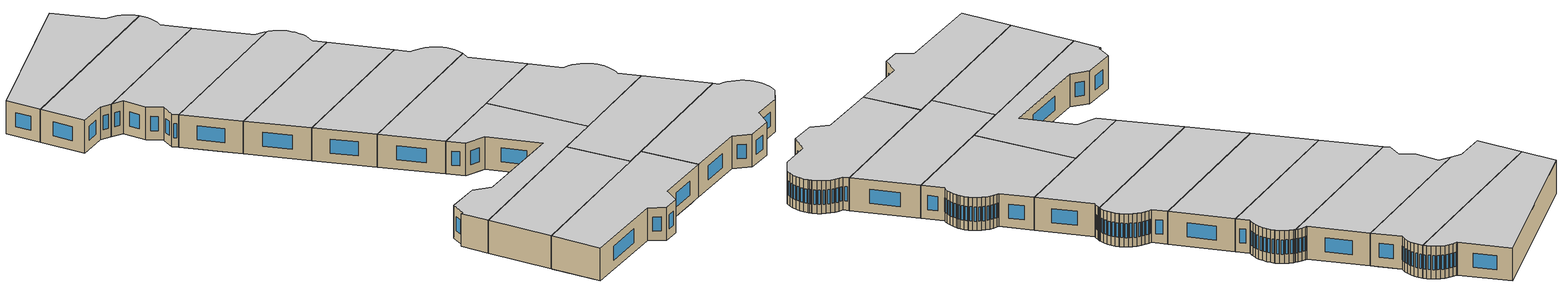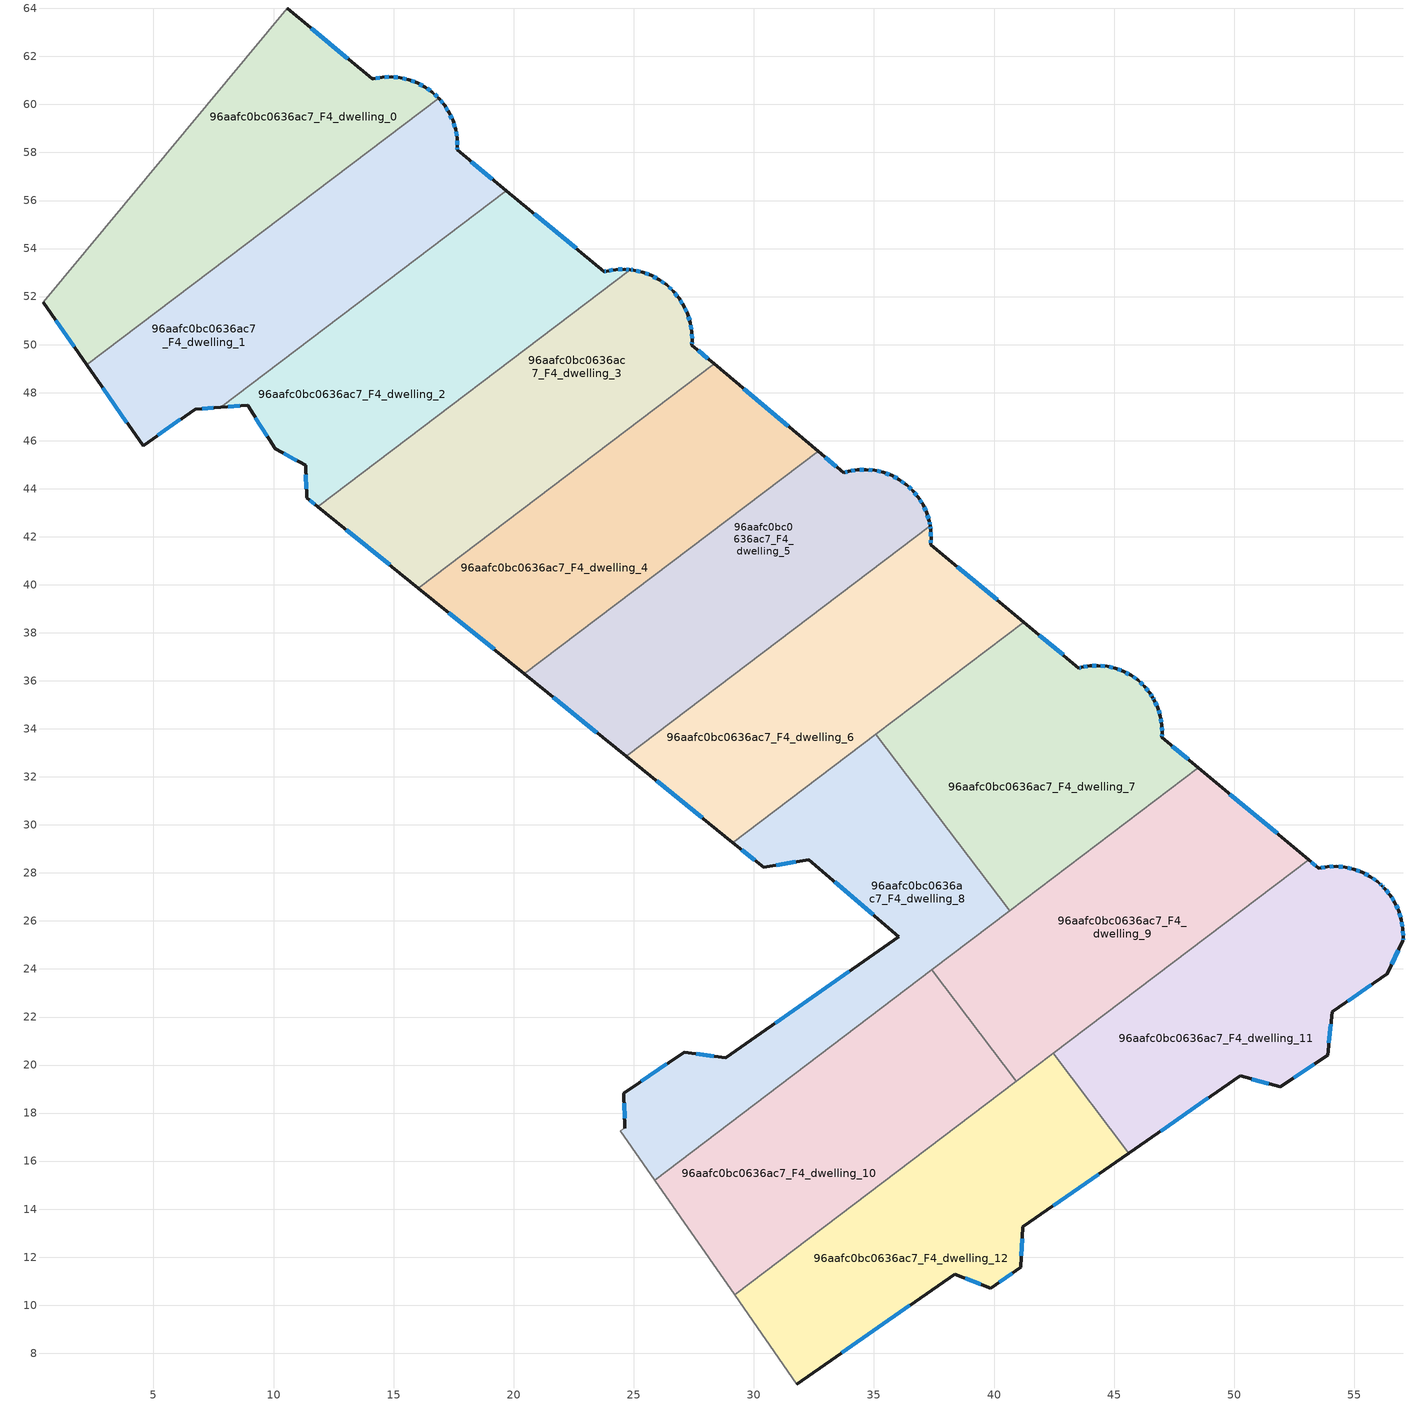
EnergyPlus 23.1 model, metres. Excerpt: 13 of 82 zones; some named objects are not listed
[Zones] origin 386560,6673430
96aafc0bc0636ac7_F4_dwelling_0
 floor to 96aafc0bc0636ac7_F3_dwelling_0 (EU_floor_Construction): 15.63,61.03 15.98,60.9 16.31,60.73 16.61,60.51 16.63,60.49 16.76,60.37 16.88,60.26 9.87,54.96 6.69,59.33 10.57,64.02 14.11,61.07 14.16,61.08 14.52,61.14 14.9,61.15 15.27,61.12 z12
 floor to 96aafc0bc0636ac7_F3_dwelling_1 (EU_floor_Construction): 6.69,59.33 9.87,54.96 2.22,49.16 0.41,51.76 z12
 wall outside (EU_wall_Construction): 16.88,60.26 16.63,60.49 16.61,60.51 16.31,60.73 15.98,60.9 15.63,61.03 15.27,61.12 14.9,61.15 14.52,61.14 14.16,61.08 14.11,61.07 10.57,64.02 / 0.41,51.76 2.22,49.16 z12:15
 wall to 96aafc0bc0636ac7_F4_dwelling_1 (EU_wall_Construction): 2.22,49.16 16.88,60.26 z12:15
 wall adiabatic (EU_wall_Construction): 10.57,64.02 0.41,51.76 z12:15
 window (EU_Window_Construction): 14.42,61.12 14.26,61.09 / 14.79,61.15 14.63,61.14 / 15.16,61.13 15,61.14 / 15.53,61.06 15.37,61.09 / 15.88,60.94 15.73,60.99 / 16.21,60.78 16.07,60.85 / 16.52,60.57 16.39,60.67 / 16.81,60.33 16.7,60.43 / 0.93,51.02 1.71,49.9 / 13.09,61.91 11.58,63.17 z12.86:14.14
 ceiling to 96aafc0bc0636ac7_F5_dwelling_0 (EU_floor_Construction): 16.88,60.26 16.63,60.49 16.61,60.51 16.31,60.73 15.98,60.9 15.63,61.03 15.27,61.12 14.9,61.15 14.52,61.14 14.16,61.08 14.11,61.07 10.57,64.02 0.41,51.76 2.22,49.16 z15
96aafc0bc0636ac7_F4_dwelling_1
 floor to 96aafc0bc0636ac7_F3_dwelling_0 (EU_floor_Construction): 17.47,59.32 17.58,58.96 17.64,58.59 17.66,58.22 17.65,58.11 19.23,56.8 12.24,51.71 9.87,54.96 16.88,60.26 17.12,59.97 17.32,59.65 z12
 floor to 96aafc0bc0636ac7_F3_dwelling_2 (EU_floor_Construction): 19.7,56.41 14.7,52.62 14.28,53.19 19.23,56.8 z12
 floor to 96aafc0bc0636ac7_F3_dwelling_3 (EU_floor_Construction): 14.28,53.19 14.7,52.62 7.8,47.39 6.73,47.32 4.57,45.79 4.42,46.01 z12
 floor adiabatic (EU_floor_Construction): 9.87,54.96 12.24,51.71 4.42,46.01 4.57,45.79 2.22,49.16 z12
 wall outside (EU_wall_Construction): 19.7,56.41 17.65,58.11 17.66,58.22 17.64,58.59 17.58,58.96 17.47,59.32 17.32,59.65 17.12,59.97 16.88,60.26 / 2.22,49.16 4.57,45.79 6.73,47.32 7.8,47.39 z12:15
 wall to 96aafc0bc0636ac7_F4_dwelling_2 (EU_wall_Construction): 7.8,47.39 19.7,56.41 z12:15
 window (EU_Window_Construction): 17.05,60.05 16.95,60.17 / 17.26,59.74 17.18,59.88 / 17.43,59.41 17.36,59.56 / 17.55,59.06 17.5,59.21 / 17.63,58.7 17.6,58.85 / 17.65,58.33 17.65,58.48 / 17.65,58.14 17.65,58.19 / 19.11,56.9 18.24,57.62 / 7.04,47.34 7.49,47.37 / 5.19,46.23 6.11,46.88 / 2.89,48.2 3.9,46.76 z12.86:14.14
 ceiling to 96aafc0bc0636ac7_F5_dwelling_1 (EU_floor_Construction): 19.7,56.41 17.65,58.11 17.66,58.22 17.64,58.59 17.58,58.96 17.47,59.32 17.32,59.65 17.12,59.97 16.88,60.26 2.22,49.16 4.57,45.79 6.73,47.32 7.8,47.39 z15
96aafc0bc0636ac7_F4_dwelling_10
 floor to 96aafc0bc0636ac7_F3_dwelling_11 (EU_floor_Construction): 32.92,20.56 36.34,15.85 29.2,10.44 25.87,15.21 z12
 floor to 96aafc0bc0636ac7_F3_dwelling_9 (EU_floor_Construction): 37.41,23.96 40.93,19.33 36.34,15.85 32.92,20.56 z12
 wall to 96aafc0bc0636ac7_F4_dwelling_9 (EU_wall_Construction): 40.93,19.33 37.41,23.96 z12:15
 wall adiabatic (EU_wall_Construction): 25.87,15.21 29.2,10.43 z12:15
 wall to 96aafc0bc0636ac7_F4_dwelling_8 (EU_wall_Construction): 37.41,23.96 25.87,15.21 z12:15
 wall to 96aafc0bc0636ac7_F4_dwelling_12 (EU_wall_Construction): 29.2,10.43 40.93,19.33 z12:15
 ceiling to 96aafc0bc0636ac7_F5_dwelling_10 (EU_floor_Construction): 40.93,19.33 37.41,23.96 25.87,15.21 29.2,10.43 z15
96aafc0bc0636ac7_F4_dwelling_11
 floor to 96aafc0bc0636ac7_F3_dwelling_12 (EU_floor_Construction): 56.26,27.37 56.5,27.08 56.7,26.76 56.85,26.42 56.96,26.05 57.03,25.68 57.04,25.31 57.03,25.17 56.37,23.8 54.08,22.21 53.89,20.41 51.92,19.09 50.25,19.55 45.62,16.33 42.73,20.15 53.87,28.26 54.24,28.28 54.62,28.24 54.99,28.16 55.34,28.02 55.67,27.85 55.98,27.63 56.04,27.58 56.17,27.45 z12
 floor to 96aafc0bc0636ac7_F3_dwelling_10 (EU_floor_Construction): 53.87,28.26 42.73,20.15 42.47,20.49 53.1,28.55 53.52,28.21 z12
 wall outside (EU_wall_Construction): 45.62,16.33 50.25,19.55 51.92,19.09 53.89,20.41 54.08,22.21 56.37,23.8 57.03,25.17 57.04,25.31 57.03,25.68 56.96,26.05 56.85,26.42 56.7,26.76 56.5,27.08 56.26,27.37 56.17,27.45 56.04,27.58 55.98,27.63 55.67,27.85 55.34,28.02 54.99,28.16 54.62,28.24 54.24,28.28 53.87,28.26 53.52,28.21 53.1,28.55 z12:15
 wall to 96aafc0bc0636ac7_F4_dwelling_12 (EU_wall_Construction): 42.47,20.49 45.62,16.33 z12:15
 wall to 96aafc0bc0636ac7_F4_dwelling_9 (EU_wall_Construction): 53.1,28.55 42.47,20.49 z12:15
 window (EU_Window_Construction): 56.93,26.16 56.89,26.31 / 57.01,25.79 56.98,25.95 / 57.04,25.41 57.03,25.58 / 57.03,25.21 57.04,25.27 / 56.56,24.19 56.84,24.78 / 54.73,22.66 55.71,23.35 / 53.95,20.93 54.02,21.7 / 52.48,19.47 53.33,20.03 / 50.73,19.42 51.44,19.22 / 46.94,17.25 48.93,18.63 / 53.4,28.3 53.22,28.45 / 53.77,28.25 53.62,28.22 / 54.14,28.27 53.98,28.27 / 54.51,28.25 54.35,28.26 / 54.88,28.18 54.73,28.22 / 55.24,28.06 55.09,28.12 / 55.58,27.9 55.44,27.97 / 55.89,27.69 55.76,27.78 / 56.13,27.49 56.08,27.54 / 56.23,27.39 56.2,27.43 / 56.43,27.16 56.33,27.29 / 56.64,26.85 56.55,26.99 / 56.81,26.51 56.74,26.66 z12.86:14.14
 ceiling to 96aafc0bc0636ac7_F5_dwelling_11 (EU_floor_Construction): 53.89,20.41 54.08,22.21 56.37,23.8 57.03,25.17 57.04,25.31 57.03,25.68 56.96,26.05 56.85,26.42 56.7,26.76 56.5,27.08 56.26,27.37 56.17,27.45 56.04,27.58 55.98,27.63 55.67,27.85 55.34,28.02 54.99,28.16 54.62,28.24 54.24,28.28 53.87,28.26 53.52,28.21 53.1,28.55 42.47,20.49 45.62,16.33 50.25,19.55 51.92,19.09 z15
96aafc0bc0636ac7_F4_dwelling_12
 floor to 96aafc0bc0636ac7_F3_dwelling_13 (EU_floor_Construction): 41.58,19.82 44.62,15.64 41.19,13.26 41.12,11.57 39.86,10.71 38.37,11.29 31.78,6.72 29.26,10.34 41.21,19.04 40.97,19.36 z12
 floor to 96aafc0bc0636ac7_F3_dwelling_11 (EU_floor_Construction): 36.34,15.85 36.51,15.62 29.26,10.34 29.2,10.44 z12
 floor to 96aafc0bc0636ac7_F3_dwelling_12 (EU_floor_Construction): 42.73,20.15 45.62,16.33 45.32,16.13 42.51,19.99 z12
 floor to 96aafc0bc0636ac7_F3_dwelling_10 (EU_floor_Construction): 42.73,20.15 42.51,19.99 45.32,16.13 44.62,15.64 41.58,19.82 42.47,20.49 z12
 floor to 96aafc0bc0636ac7_F3_dwelling_9 (EU_floor_Construction): 40.97,19.36 41.21,19.04 36.51,15.62 36.34,15.85 z12
 wall outside (EU_wall_Construction): 31.78,6.72 38.37,11.29 39.86,10.71 41.12,11.57 41.19,13.26 45.62,16.33 z12:15
 wall adiabatic (EU_wall_Construction): 29.2,10.43 31.78,6.72 z12:15
 wall to 96aafc0bc0636ac7_F4_dwelling_9 (EU_wall_Construction): 42.47,20.49 40.93,19.33 z12:15
 window (EU_Window_Construction): 40.22,10.96 40.76,11.32 / 38.8,11.13 39.44,10.88 / 33.67,8.03 36.49,9.99 / 42.46,14.14 44.36,15.45 / 41.14,12.05 41.17,12.78 z12.86:14.14
 ceiling to 96aafc0bc0636ac7_F5_dwelling_12 (EU_floor_Construction): 41.12,11.57 41.19,13.26 45.62,16.33 42.47,20.49 29.2,10.43 31.78,6.72 38.37,11.29 39.86,10.71 z15
96aafc0bc0636ac7_F4_dwelling_2
 floor to 96aafc0bc0636ac7_F3_dwelling_2 (EU_floor_Construction): 24.62,53.14 24.86,53.12 18.08,47.98 14.7,52.62 19.7,56.41 23.77,53.04 23.87,53.06 24.24,53.13 z12
 floor to 96aafc0bc0636ac7_F3_dwelling_3 (EU_floor_Construction): 14.7,52.62 18.08,47.98 11.84,43.25 11.39,43.62 11.33,44.97 10.07,45.67 8.92,47.47 7.8,47.39 z12
 wall outside (EU_wall_Construction): 7.8,47.39 8.92,47.47 10.07,45.67 11.33,44.97 11.39,43.62 11.84,43.25 / 24.86,53.12 24.62,53.14 24.24,53.13 23.87,53.06 23.77,53.04 19.7,56.41 z12:15
 wall to 96aafc0bc0636ac7_F4_dwelling_3 (EU_wall_Construction): 11.84,43.25 24.86,53.12 z12:15
 window (EU_Window_Construction): 9.25,46.96 9.74,46.18 / 8.12,47.41 8.6,47.45 / 22.61,54 20.86,55.45 / 23.84,53.06 23.8,53.05 / 24.13,53.11 23.97,53.08 / 24.51,53.14 24.35,53.13 / 24.79,53.12 24.69,53.13 / 11.51,43.51 11.71,43.35 / 11.35,44.58 11.37,44 / 10.43,45.47 10.97,45.17 z12.86:14.14
 ceiling to 96aafc0bc0636ac7_F5_dwelling_2 (EU_floor_Construction): 23.77,53.04 19.7,56.41 7.8,47.39 8.92,47.47 10.07,45.67 11.33,44.97 11.39,43.62 11.84,43.25 24.86,53.12 24.62,53.14 24.24,53.13 23.87,53.06 z15
96aafc0bc0636ac7_F4_dwelling_3
 floor to 96aafc0bc0636ac7_F3_dwelling_3 (EU_floor_Construction): 18.08,47.98 20.22,45.03 14.65,40.97 11.84,43.25 z12
 floor to 96aafc0bc0636ac7_F3_dwelling_2 (EU_floor_Construction): 26.64,52.23 26.88,51.94 27.08,51.62 27.24,51.27 27.35,50.91 27.41,50.53 27.42,50.27 20.22,45.03 18.08,47.98 24.86,53.12 25,53.1 25.37,53.02 25.72,52.89 26.06,52.71 26.36,52.49 26.4,52.46 z12
 floor to 96aafc0bc0636ac7_F3_dwelling_4 (EU_floor_Construction): 27.42,50.27 27.43,50.15 27.42,49.98 28.34,49.2 22.97,45.13 22.06,46.37 z12
 floor to 96aafc0bc0636ac7_F3_dwelling_5 (EU_floor_Construction): 22.06,46.37 22.97,45.13 16.03,39.86 14.65,40.97 z12
 wall outside (EU_wall_Construction): 28.34,49.2 27.42,49.98 27.43,50.15 27.41,50.53 27.35,50.91 27.24,51.27 27.08,51.62 26.88,51.94 26.64,52.23 26.4,52.46 26.36,52.49 26.06,52.71 25.72,52.89 25.37,53.02 25,53.1 24.86,53.12 / 11.84,43.25 16.03,39.86 z12:15
 wall to 96aafc0bc0636ac7_F4_dwelling_4 (EU_wall_Construction): 16.03,39.86 28.34,49.2 z12:15
 window (EU_Window_Construction): 25.26,53.04 25.1,53.08 / 25.62,52.92 25.47,52.98 / 25.96,52.76 25.82,52.84 / 26.28,52.55 26.14,52.65 / 26.57,52.3 26.47,52.4 / 26.81,52.02 26.71,52.15 / 27.03,51.71 26.94,51.85 / 27.2,51.37 27.13,51.52 / 27.32,51.01 27.27,51.17 / 27.4,50.64 27.37,50.8 / 27.42,50.26 27.42,50.42 / 27.42,50.03 27.43,50.1 / 28.08,49.42 27.68,49.75 / 13.03,42.28 14.83,40.83 / 24.96,53.11 24.9,53.11 z12.86:14.14
 ceiling to 96aafc0bc0636ac7_F5_dwelling_3 (EU_floor_Construction): 28.34,49.2 27.42,49.98 27.43,50.15 27.41,50.53 27.35,50.91 27.24,51.27 27.08,51.62 26.88,51.94 26.64,52.23 26.4,52.46 26.36,52.49 26.06,52.71 25.72,52.89 25.37,53.02 25,53.1 24.86,53.12 11.84,43.25 16.03,39.86 z15
96aafc0bc0636ac7_F4_dwelling_4
 floor to 96aafc0bc0636ac7_F3_dwelling_4 (EU_floor_Construction): 32.67,45.56 26.22,40.67 22.97,45.13 28.34,49.2 z12
 floor to 96aafc0bc0636ac7_F3_dwelling_5 (EU_floor_Construction): 22.97,45.13 26.22,40.67 20.44,36.29 16.03,39.86 z12
 wall outside (EU_wall_Construction): 16.03,39.86 20.44,36.29 / 32.67,45.56 28.34,49.2 z12:15
 wall to 96aafc0bc0636ac7_F4_dwelling_5 (EU_wall_Construction): 20.44,36.29 32.67,45.56 z12:15
 window (EU_Window_Construction): 17.29,38.84 19.18,37.31 / 31.44,46.6 29.58,48.16 z12.86:14.14
 ceiling to 96aafc0bc0636ac7_F5_dwelling_4 (EU_floor_Construction): 32.67,45.56 28.34,49.2 16.03,39.86 20.44,36.29 z15
96aafc0bc0636ac7_F4_dwelling_5
 floor to 96aafc0bc0636ac7_F3_dwelling_5 (EU_floor_Construction): 26.22,40.67 28,38.22 22.77,34.41 20.44,36.29 z12
 floor to 96aafc0bc0636ac7_F3_dwelling_4 (EU_floor_Construction): 35.74,44.55 36.06,44.38 36.26,44.23 28,38.22 26.22,40.67 32.67,45.56 33.74,44.67 33.95,44.72 34.31,44.78 34.68,44.8 35.04,44.76 35.39,44.68 z12
 floor to 96aafc0bc0636ac7_F3_dwelling_6 (EU_floor_Construction): 36.85,43.64 37.05,43.33 37.2,43 37.31,42.65 37.34,42.46 31.47,38.02 30.17,39.8 36.26,44.23 36.36,44.17 36.37,44.16 36.62,43.92 z12
 floor to 96aafc0bc0636ac7_F3_dwelling_7 (EU_floor_Construction): 30.17,39.8 31.47,38.02 24.68,32.87 22.77,34.41 z12
 wall outside (EU_wall_Construction): 37.34,42.46 37.31,42.65 37.2,43 37.05,43.33 36.85,43.64 36.62,43.92 36.37,44.16 36.36,44.17 36.06,44.38 35.74,44.55 35.39,44.68 35.04,44.76 34.68,44.8 34.31,44.78 33.95,44.72 33.74,44.67 32.67,45.56 / 20.44,36.29 24.68,32.87 z12:15
 wall to 96aafc0bc0636ac7_F4_dwelling_6 (EU_wall_Construction): 24.68,32.87 37.34,42.46 z12:15
 window (EU_Window_Construction): 33.89,44.71 33.8,44.68 / 34.21,44.77 34.05,44.74 / 34.57,44.79 34.42,44.79 / 34.94,44.77 34.78,44.79 / 35.29,44.7 35.14,44.74 / 35.64,44.59 35.49,44.64 / 35.97,44.43 35.83,44.5 / 36.27,44.23 36.14,44.32 / 36.55,43.99 36.44,44.09 / 36.79,43.72 36.69,43.84 / 36.99,43.42 36.91,43.55 / 37.16,43.09 37.09,43.23 / 37.28,42.75 37.23,42.9 / 37.33,42.52 37.31,42.59 / 21.65,35.31 23.47,33.85 / 33.44,44.92 32.98,45.31 z12.86:14.14
 ceiling to 96aafc0bc0636ac7_F5_dwelling_5 (EU_floor_Construction): 37.34,42.46 37.31,42.65 37.2,43 37.05,43.33 36.85,43.64 36.62,43.92 36.37,44.16 36.36,44.17 36.06,44.38 35.74,44.55 35.39,44.68 35.04,44.76 34.68,44.8 34.31,44.78 33.95,44.72 33.74,44.67 32.67,45.56 20.44,36.29 24.68,32.87 z15
96aafc0bc0636ac7_F4_dwelling_6
 floor to 96aafc0bc0636ac7_F3_dwelling_6 (EU_floor_Construction): 37.37,42.29 37.38,41.92 37.36,41.68 41.24,38.44 34.74,33.52 31.47,38.02 37.34,42.46 z12
 floor to 96aafc0bc0636ac7_F3_dwelling_7 (EU_floor_Construction): 31.47,38.02 34.74,33.52 29.13,29.27 24.68,32.87 z12
 wall outside (EU_wall_Construction): 41.24,38.44 37.36,41.68 37.38,41.92 37.37,42.29 37.34,42.46 / 24.68,32.87 29.13,29.26 z12:15
 wall to 96aafc0bc0636ac7_F4_dwelling_7 (EU_wall_Construction): 35.08,33.77 41.24,38.44 z12:15
 wall to 96aafc0bc0636ac7_F4_dwelling_8 (EU_wall_Construction): 29.13,29.26 35.08,33.77 z12:15
 window (EU_Window_Construction): 37.38,42.03 37.37,42.18 / 37.37,41.75 37.37,41.85 / 40.13,39.37 38.47,40.75 / 25.95,31.84 27.86,30.29 / 37.36,42.34 37.35,42.41 z12.86:14.14
 ceiling to 96aafc0bc0636ac7_F5_dwelling_6 (EU_floor_Construction): 41.24,38.44 37.36,41.68 37.38,41.92 37.37,42.29 37.34,42.46 24.68,32.87 29.13,29.26 z15
96aafc0bc0636ac7_F4_dwelling_7
 floor to 96aafc0bc0636ac7_F3_dwelling_8 (EU_floor_Construction): 46.49,35.5 46.61,35.29 46.68,35.2 46.82,34.87 46.93,34.53 46.99,34.17 47,33.82 46.99,33.65 48.52,32.38 40.65,26.42 36.53,31.85 43.27,36.75 43.53,36.53 43.64,36.56 43.99,36.62 44.35,36.63 44.71,36.6 45.05,36.52 45.39,36.39 45.71,36.23 46,36.02 46.02,36 46.26,35.78 z12
 floor adiabatic (EU_floor_Construction): 43.27,36.75 36.53,31.85 35.08,33.77 41.24,38.44 z12
 wall outside (EU_wall_Construction): 48.52,32.38 46.99,33.65 47,33.82 46.99,34.17 46.93,34.53 46.82,34.87 46.68,35.2 46.61,35.29 46.49,35.5 46.26,35.78 46.02,36 46,36.02 45.71,36.23 45.39,36.39 45.05,36.52 44.71,36.6 44.35,36.63 43.99,36.62 43.64,36.56 43.53,36.53 41.24,38.44 z12:15
 wall to 96aafc0bc0636ac7_F4_dwelling_8 (EU_wall_Construction): 35.08,33.77 40.65,26.42 z12:15
 wall to 96aafc0bc0636ac7_F4_dwelling_9 (EU_wall_Construction): 40.65,26.42 48.52,32.38 z12:15
 window (EU_Window_Construction): 43.61,36.55 43.56,36.54 / 43.89,36.6 43.74,36.58 / 44.25,36.63 44.09,36.62 / 44.6,36.61 44.45,36.62 / 44.96,36.54 44.81,36.58 / 45.29,36.43 45.15,36.48 / 45.62,36.27 45.48,36.35 / 45.91,36.08 45.79,36.17 / 46.19,35.84 46.09,35.94 / 46.42,35.58 46.32,35.7 / 46.58,35.35 46.52,35.44 / 46.66,35.22 46.63,35.27 / 46.78,34.96 46.72,35.1 / 46.9,34.63 46.85,34.77 / 46.97,34.28 46.95,34.43 / 47,33.92 46.99,34.07 / 46.99,33.7 47,33.77 / 48.08,32.74 47.43,33.28 / 42.87,37.08 41.89,37.9 z12.86:14.14
 ceiling to 96aafc0bc0636ac7_F5_dwelling_7 (EU_floor_Construction): 48.52,32.38 46.99,33.65 47,33.82 46.99,34.17 46.93,34.53 46.82,34.87 46.68,35.2 46.61,35.29 46.49,35.5 46.26,35.78 46.02,36 46,36.02 45.71,36.23 45.39,36.39 45.05,36.52 44.71,36.6 44.35,36.63 43.99,36.62 43.64,36.56 43.53,36.53 41.24,38.44 35.08,33.77 40.65,26.42 z15
96aafc0bc0636ac7_F4_dwelling_8
 floor to 96aafc0bc0636ac7_F3_dwelling_7 (EU_floor_Construction): 34.74,33.52 36.16,31.58 31.93,28.5 30.4,28.24 29.13,29.27 z12
 floor to 96aafc0bc0636ac7_F3_dwelling_9 (EU_floor_Construction): 36.21,31.62 40.23,26.1 32.92,20.56 31.66,22.28 36.04,25.34 32.29,28.56 31.93,28.5 z12
 floor to 96aafc0bc0636ac7_F3_dwelling_11 (EU_floor_Construction): 31.66,22.28 32.92,20.56 25.87,15.21 24.44,17.26 24.63,17.37 24.58,18.83 27.09,20.54 28.84,20.3 z12
 floor to 96aafc0bc0636ac7_F3_dwelling_8 (EU_floor_Construction): 36.53,31.85 40.65,26.42 40.23,26.1 36.21,31.62 z12
 floor adiabatic (EU_floor_Construction): 35.08,33.77 36.53,31.85 36.16,31.58 34.74,33.52 z12
 wall outside (EU_wall_Construction): 29.13,29.26 30.4,28.24 32.29,28.56 36.04,25.34 28.84,20.3 27.09,20.54 24.58,18.83 24.63,17.37 z12:15
 wall adiabatic (EU_wall_Construction): 24.63,17.37 24.44,17.26 25.87,15.21 z12:15
 wall to 96aafc0bc0636ac7_F4_dwelling_9 (EU_wall_Construction): 37.41,23.96 40.65,26.42 z12:15
 window (EU_Window_Construction): 30.94,28.33 31.75,28.47 / 29.49,28.97 30.04,28.53 / 24.6,18.42 24.61,17.79 / 26.38,20.05 25.3,19.32 / 28.34,20.37 27.59,20.47 / 33.98,23.9 30.9,21.74 / 33.36,27.64 34.97,26.26 z12.86:14.14
 ceiling to 96aafc0bc0636ac7_F5_dwelling_8 (EU_floor_Construction): 36.04,25.34 28.84,20.3 27.09,20.54 24.58,18.83 24.63,17.37 24.44,17.26 25.87,15.21 40.65,26.42 35.08,33.77 29.13,29.26 30.4,28.24 32.29,28.56 z15
96aafc0bc0636ac7_F4_dwelling_9
 floor to 96aafc0bc0636ac7_F3_dwelling_10 (EU_floor_Construction): 53.1,28.55 41.58,19.82 38.67,23.82 49.4,31.64 z12
 floor to 96aafc0bc0636ac7_F3_dwelling_13 (EU_floor_Construction): 38.67,23.82 41.58,19.82 40.97,19.36 38.05,23.37 z12
 floor to 96aafc0bc0636ac7_F3_dwelling_9 (EU_floor_Construction): 40.23,26.1 40.77,25.35 38.05,23.37 40.97,19.36 40.93,19.33 37.41,23.96 z12
 floor adiabatic (EU_floor_Construction): 49.4,31.64 40.77,25.35 40.23,26.1 48.52,32.38 z12
 wall outside (EU_wall_Construction): 53.1,28.55 48.52,32.38 z12:15
 window (EU_Window_Construction): 51.79,29.65 49.83,31.28 z12.86:14.14
 ceiling to 96aafc0bc0636ac7_F5_dwelling_9 (EU_floor_Construction): 53.1,28.55 48.52,32.38 37.41,23.96 40.93,19.33 z15
[Building]
EU S2 Campaign: North Axis=0; Terrain=City; Solar Distribution=FullExterior
[Site:Location]
Helsinki-Vantaa.AP: Latitude=60.317; Longitude=24.963; Time Zone=2; Elevation=54.6
[SizingPeriod:WeatherFileDays]
AnnualSizingPeriod: Begin Month=1; Begin Day of Month=1; End Month=12; End Day of Month=31; Day of Week for Start Day=Monday; Use Weather File Daylight Saving Period=No; Use Weather File Rain and Snow Indicators=No
[MATERIAL]
EU_InternalMass_Material: Roughness=MediumRough; Thickness=0.1; Conductivity=1; Density=1800; Specific Heat=900; Thermal Absorptance=0.9; Solar Absorptance=0.7; Visible Absorptance=0.7
[MATERIAL:NOMASS] Roughness=MediumRough; Thermal Absorptance=0.9; Solar Absorptance=0.7; Visible Absorptance=0.7
Name | Thermal Resistance
EU_wall_NoMass | 1.10183
EU_floor_NoMass | 1.70606
[WINDOWMATERIAL:SIMPLEGLAZINGSYSTEM]
EU_Window_SimpleGlazing: UFactor=3.11035; Solar Heat Gain Coefficient=0.8; Visible Transmittance=0.8
[CONSTRUCTION]
EU_wall_Construction: EU_wall_NoMass
EU_floor_Construction: EU_floor_NoMass
EU_Window_Construction: EU_Window_SimpleGlazing
EU_InternalMass_Construction: EU_InternalMass_Material
[ZONE] Type=1; Multiplier=1; Ceiling Height=autocalculate; Floor Area=autocalculate; Part of Total Floor Area=Yes
Name | Volume
96aafc0bc0636ac7_F4_dwelling_0 | 254.838
96aafc0bc0636ac7_F4_dwelling_1 | 254.829
96aafc0bc0636ac7_F4_dwelling_10 | 254.809
96aafc0bc0636ac7_F4_dwelling_11 | 254.845
96aafc0bc0636ac7_F4_dwelling_12 | 254.843
96aafc0bc0636ac7_F4_dwelling_2 | 254.79
96aafc0bc0636ac7_F4_dwelling_3 | 254.832
96aafc0bc0636ac7_F4_dwelling_4 | 254.815
96aafc0bc0636ac7_F4_dwelling_5 | 254.821
96aafc0bc0636ac7_F4_dwelling_6 | 254.81
96aafc0bc0636ac7_F4_dwelling_7 | 254.831
96aafc0bc0636ac7_F4_dwelling_8 | 254.842
96aafc0bc0636ac7_F4_dwelling_9 | 254.788
[INTERNALMASS] Construction=EU_InternalMass_Construction
Name | Zone or ZoneList | Surface Area
96aafc0bc0636ac7_F4_dwelling_0_EU_InternalMass | 96aafc0bc0636ac7_F4_dwelling_0 | 84.9453
96aafc0bc0636ac7_F4_dwelling_1_EU_InternalMass | 96aafc0bc0636ac7_F4_dwelling_1 | 84.9429
96aafc0bc0636ac7_F4_dwelling_2_EU_InternalMass | 96aafc0bc0636ac7_F4_dwelling_2 | 84.9298
96aafc0bc0636ac7_F4_dwelling_3_EU_InternalMass | 96aafc0bc0636ac7_F4_dwelling_3 | 84.9436
96aafc0bc0636ac7_F4_dwelling_4_EU_InternalMass | 96aafc0bc0636ac7_F4_dwelling_4 | 84.9384
96aafc0bc0636ac7_F4_dwelling_5_EU_InternalMass | 96aafc0bc0636ac7_F4_dwelling_5 | 84.9404
96aafc0bc0636ac7_F4_dwelling_6_EU_InternalMass | 96aafc0bc0636ac7_F4_dwelling_6 | 84.9364
96aafc0bc0636ac7_F4_dwelling_7_EU_InternalMass | 96aafc0bc0636ac7_F4_dwelling_7 | 84.944
96aafc0bc0636ac7_F4_dwelling_8_EU_InternalMass | 96aafc0bc0636ac7_F4_dwelling_8 | 84.9486
96aafc0bc0636ac7_F4_dwelling_9_EU_InternalMass | 96aafc0bc0636ac7_F4_dwelling_9 | 84.931
96aafc0bc0636ac7_F4_dwelling_10_EU_InternalMass | 96aafc0bc0636ac7_F4_dwelling_10 | 84.9366
96aafc0bc0636ac7_F4_dwelling_11_EU_InternalMass | 96aafc0bc0636ac7_F4_dwelling_11 | 84.9487
96aafc0bc0636ac7_F4_dwelling_12_EU_InternalMass | 96aafc0bc0636ac7_F4_dwelling_12 | 84.9466
[OTHEREQUIPMENT] Fuel Type=Electricity; Design Level Calculation Method=Watts/Area; Power per Zone Floor Area=1; Fraction Latent=0; Fraction Radiant=0; Fraction Lost=0; Carbon Dioxide Generation Rate=0; EndUse Subcategory=EU_Step8_InternalGains
Name | Zone or ZoneList or Space or SpaceList | Schedule
EU_Step8_InternalGain_96aafc0bc0636ac7_F4_dwelling_0_f000 | 96aafc0bc0636ac7_F4_dwelling_0 | EU_Step8_GainSchedule_96aafc0bc0636ac7_F4_dwelling_0_f000
EU_Step8_InternalGain_96aafc0bc0636ac7_F4_dwelling_1_f000 | 96aafc0bc0636ac7_F4_dwelling_1 | EU_Step8_GainSchedule_96aafc0bc0636ac7_F4_dwelling_1_f000
EU_Step8_InternalGain_96aafc0bc0636ac7_F4_dwelling_2_f000 | 96aafc0bc0636ac7_F4_dwelling_2 | EU_Step8_GainSchedule_96aafc0bc0636ac7_F4_dwelling_2_f000
EU_Step8_InternalGain_96aafc0bc0636ac7_F4_dwelling_3_f000 | 96aafc0bc0636ac7_F4_dwelling_3 | EU_Step8_GainSchedule_96aafc0bc0636ac7_F4_dwelling_3_f000
EU_Step8_InternalGain_96aafc0bc0636ac7_F4_dwelling_4_f000 | 96aafc0bc0636ac7_F4_dwelling_4 | EU_Step8_GainSchedule_96aafc0bc0636ac7_F4_dwelling_4_f000
EU_Step8_InternalGain_96aafc0bc0636ac7_F4_dwelling_5_f000 | 96aafc0bc0636ac7_F4_dwelling_5 | EU_Step8_GainSchedule_96aafc0bc0636ac7_F4_dwelling_5_f000
EU_Step8_InternalGain_96aafc0bc0636ac7_F4_dwelling_6_f000 | 96aafc0bc0636ac7_F4_dwelling_6 | EU_Step8_GainSchedule_96aafc0bc0636ac7_F4_dwelling_6_f000
EU_Step8_InternalGain_96aafc0bc0636ac7_F4_dwelling_7_f000 | 96aafc0bc0636ac7_F4_dwelling_7 | EU_Step8_GainSchedule_96aafc0bc0636ac7_F4_dwelling_7_f000
EU_Step8_InternalGain_96aafc0bc0636ac7_F4_dwelling_8_f000 | 96aafc0bc0636ac7_F4_dwelling_8 | EU_Step8_GainSchedule_96aafc0bc0636ac7_F4_dwelling_8_f000
EU_Step8_InternalGain_96aafc0bc0636ac7_F4_dwelling_9_f000 | 96aafc0bc0636ac7_F4_dwelling_9 | EU_Step8_GainSchedule_96aafc0bc0636ac7_F4_dwelling_9_f000
EU_Step8_InternalGain_96aafc0bc0636ac7_F4_dwelling_10_f000 | 96aafc0bc0636ac7_F4_dwelling_10 | EU_Step8_GainSchedule_96aafc0bc0636ac7_F4_dwelling_10_f000
EU_Step8_InternalGain_96aafc0bc0636ac7_F4_dwelling_11_f000 | 96aafc0bc0636ac7_F4_dwelling_11 | EU_Step8_GainSchedule_96aafc0bc0636ac7_F4_dwelling_11_f000
EU_Step8_InternalGain_96aafc0bc0636ac7_F4_dwelling_12_f000 | 96aafc0bc0636ac7_F4_dwelling_12 | EU_Step8_GainSchedule_96aafc0bc0636ac7_F4_dwelling_12_f000
[ZONEVENTILATION:DESIGNFLOWRATE] Schedule=EU_AlwaysOn; Design Flow Rate Calculation Method=AirChanges/Hour; Air Changes per Hour=0.756316; Ventilation Type=Natural; Fan Pressure Rise=0; Fan Total Efficiency=1; Constant Term Coefficient=1; Temperature Term Coefficient=0; Velocity Term Coefficient=0; Velocity Squared Term Coefficient=0; Minimum Indoor Temperature=-100; Maximum Indoor Temperature=100; Delta Temperature=-100; Minimum Outdoor Temperature=-100; Maximum Outdoor Temperature=100; Maximum Wind Speed=40
Name | Zone or ZoneList or Space or SpaceList
EU_ConstantAir_96aafc0bc0636ac7_F4_dwelling_0 | 96aafc0bc0636ac7_F4_dwelling_0
EU_ConstantAir_96aafc0bc0636ac7_F4_dwelling_1 | 96aafc0bc0636ac7_F4_dwelling_1
EU_ConstantAir_96aafc0bc0636ac7_F4_dwelling_2 | 96aafc0bc0636ac7_F4_dwelling_2
EU_ConstantAir_96aafc0bc0636ac7_F4_dwelling_3 | 96aafc0bc0636ac7_F4_dwelling_3
EU_ConstantAir_96aafc0bc0636ac7_F4_dwelling_4 | 96aafc0bc0636ac7_F4_dwelling_4
EU_ConstantAir_96aafc0bc0636ac7_F4_dwelling_5 | 96aafc0bc0636ac7_F4_dwelling_5
EU_ConstantAir_96aafc0bc0636ac7_F4_dwelling_6 | 96aafc0bc0636ac7_F4_dwelling_6
EU_ConstantAir_96aafc0bc0636ac7_F4_dwelling_7 | 96aafc0bc0636ac7_F4_dwelling_7
EU_ConstantAir_96aafc0bc0636ac7_F4_dwelling_8 | 96aafc0bc0636ac7_F4_dwelling_8
EU_ConstantAir_96aafc0bc0636ac7_F4_dwelling_9 | 96aafc0bc0636ac7_F4_dwelling_9
EU_ConstantAir_96aafc0bc0636ac7_F4_dwelling_10 | 96aafc0bc0636ac7_F4_dwelling_10
EU_ConstantAir_96aafc0bc0636ac7_F4_dwelling_11 | 96aafc0bc0636ac7_F4_dwelling_11
EU_ConstantAir_96aafc0bc0636ac7_F4_dwelling_12 | 96aafc0bc0636ac7_F4_dwelling_12
[HVACTEMPLATE:ZONE:IDEALLOADSAIRSYSTEM] System Availability Schedule=EU_AlwaysOn; Maximum Heating Supply Air Temperature=50; Minimum Cooling Supply Air Temperature=13; Maximum Heating Supply Air Humidity Ratio=0.0156; Minimum Cooling Supply Air Humidity Ratio=0.0077; Heating Limit=NoLimit; Cooling Limit=NoLimit; Heating Availability Schedule=EU_AlwaysOn; Cooling Availability Schedule=EU_CoolingOff; Dehumidification Control Type=ConstantSensibleHeatRatio; Cooling Sensible Heat Ratio=0.7; Dehumidification Setpoint=60; Humidification Control Type=None; Humidification Setpoint=30; Outdoor Air Method=None; Outdoor Air Flow Rate per Person=0.00944; Outdoor Air Flow Rate per Zone Floor Area=0; Outdoor Air Flow Rate per Zone=0; Demand Controlled Ventilation Type=None; Outdoor Air Economizer Type=NoEconomizer; Heat Recovery Type=None; Sensible Heat Recovery Effectiveness=0.7; Latent Heat Recovery Effectiveness=0.65
Name | Template Thermostat
96aafc0bc0636ac7_F4_dwelling_0 | EU_HeatOnly_96aafc0bc0636ac7_F4_dwelling_0
96aafc0bc0636ac7_F4_dwelling_1 | EU_HeatOnly_96aafc0bc0636ac7_F4_dwelling_1
96aafc0bc0636ac7_F4_dwelling_2 | EU_HeatOnly_96aafc0bc0636ac7_F4_dwelling_2
96aafc0bc0636ac7_F4_dwelling_3 | EU_HeatOnly_96aafc0bc0636ac7_F4_dwelling_3
96aafc0bc0636ac7_F4_dwelling_4 | EU_HeatOnly_96aafc0bc0636ac7_F4_dwelling_4
96aafc0bc0636ac7_F4_dwelling_5 | EU_HeatOnly_96aafc0bc0636ac7_F4_dwelling_5
96aafc0bc0636ac7_F4_dwelling_6 | EU_HeatOnly_96aafc0bc0636ac7_F4_dwelling_6
96aafc0bc0636ac7_F4_dwelling_7 | EU_HeatOnly_96aafc0bc0636ac7_F4_dwelling_7
96aafc0bc0636ac7_F4_dwelling_8 | EU_HeatOnly_96aafc0bc0636ac7_F4_dwelling_8
96aafc0bc0636ac7_F4_dwelling_9 | EU_HeatOnly_96aafc0bc0636ac7_F4_dwelling_9
96aafc0bc0636ac7_F4_dwelling_10 | EU_HeatOnly_96aafc0bc0636ac7_F4_dwelling_10
96aafc0bc0636ac7_F4_dwelling_11 | EU_HeatOnly_96aafc0bc0636ac7_F4_dwelling_11
96aafc0bc0636ac7_F4_dwelling_12 | EU_HeatOnly_96aafc0bc0636ac7_F4_dwelling_12
[SIZING:ZONE] Zone Cooling Design Supply Air Temperature Input Method=SupplyAirTemperature; Zone Cooling Design Supply Air Temperature=13; Zone Heating Design Supply Air Temperature Input Method=SupplyAirTemperature; Zone Heating Design Supply Air Temperature=50; Zone Cooling Design Supply Air Humidity Ratio=0.008; Zone Heating Design Supply Air Humidity Ratio=0.008; Cooling Design Air Flow Method=DesignDay; Cooling Design Air Flow Rate=0; Cooling Minimum Air Flow per Zone Floor Area=0.000762; Cooling Minimum Air Flow=0; Cooling Minimum Air Flow Fraction=0.2; Heating Design Air Flow Method=DesignDay; Heating Design Air Flow Rate=0; Heating Maximum Air Flow per Zone Floor Area=0.002032; Heating Maximum Air Flow=0.141576; Heating Maximum Air Flow Fraction=0.3; Account for Dedicated Outdoor Air System=No; Dedicated Outdoor Air System Control Strategy=NeutralSupplyAir; Dedicated Outdoor Air Low Setpoint Temperature for Design=autosize; Dedicated Outdoor Air High Setpoint Temperature for Design=autosize; Zone Load Sizing Method=Sensible Load Only No Latent Load; Zone Latent Cooling Design Supply Air Humidity Ratio Input Method=HumidityRatioDifference; Zone Cooling Design Supply Air Humidity Ratio Difference=0.005; Zone Latent Heating Design Supply Air Humidity Ratio Input Method=HumidityRatioDifference; Zone Humidification Design Supply Air Humidity Ratio Difference=0.005
96aafc0bc0636ac7_F4_dwelling_0; 96aafc0bc0636ac7_F4_dwelling_1; 96aafc0bc0636ac7_F4_dwelling_2; 96aafc0bc0636ac7_F4_dwelling_3; 96aafc0bc0636ac7_F4_dwelling_4; 96aafc0bc0636ac7_F4_dwelling_5; 96aafc0bc0636ac7_F4_dwelling_6; 96aafc0bc0636ac7_F4_dwelling_7; 96aafc0bc0636ac7_F4_dwelling_8; 96aafc0bc0636ac7_F4_dwelling_9; 96aafc0bc0636ac7_F4_dwelling_10; 96aafc0bc0636ac7_F4_dwelling_11; 96aafc0bc0636ac7_F4_dwelling_12
[SCHEDULE:CONSTANT]
Name | Hourly Value
EU_AlwaysOn | 1
EU_CoolingOff | 0
[SCHEDULE:FILE] Column Number=1; Rows to Skip at Top=0; Number of Hours of Data=8760; Column Separator=Comma; Interpolate to Timestep=No; Minutes per Item=60; Adjust Schedule for Daylight Savings=Yes
Name | File
EU_Step8_GainSchedule_96aafc0bc0636ac7_F4_dwelling_0_f000 | ../../schedules/96aafc0bc0636ac7/96aafc0bc0636ac7_F4_dwelling_0_f000_gain.csv
EU_Step8_GainSchedule_96aafc0bc0636ac7_F4_dwelling_1_f000 | ../../schedules/96aafc0bc0636ac7/96aafc0bc0636ac7_F4_dwelling_1_f000_gain.csv
EU_Step8_GainSchedule_96aafc0bc0636ac7_F4_dwelling_2_f000 | ../../schedules/96aafc0bc0636ac7/96aafc0bc0636ac7_F4_dwelling_2_f000_gain.csv
EU_Step8_GainSchedule_96aafc0bc0636ac7_F4_dwelling_3_f000 | ../../schedules/96aafc0bc0636ac7/96aafc0bc0636ac7_F4_dwelling_3_f000_gain.csv
EU_Step8_GainSchedule_96aafc0bc0636ac7_F4_dwelling_4_f000 | ../../schedules/96aafc0bc0636ac7/96aafc0bc0636ac7_F4_dwelling_4_f000_gain.csv
EU_Step8_GainSchedule_96aafc0bc0636ac7_F4_dwelling_5_f000 | ../../schedules/96aafc0bc0636ac7/96aafc0bc0636ac7_F4_dwelling_5_f000_gain.csv
EU_Step8_GainSchedule_96aafc0bc0636ac7_F4_dwelling_6_f000 | ../../schedules/96aafc0bc0636ac7/96aafc0bc0636ac7_F4_dwelling_6_f000_gain.csv
EU_Step8_GainSchedule_96aafc0bc0636ac7_F4_dwelling_7_f000 | ../../schedules/96aafc0bc0636ac7/96aafc0bc0636ac7_F4_dwelling_7_f000_gain.csv
EU_Step8_GainSchedule_96aafc0bc0636ac7_F4_dwelling_8_f000 | ../../schedules/96aafc0bc0636ac7/96aafc0bc0636ac7_F4_dwelling_8_f000_gain.csv
EU_Step8_GainSchedule_96aafc0bc0636ac7_F4_dwelling_9_f000 | ../../schedules/96aafc0bc0636ac7/96aafc0bc0636ac7_F4_dwelling_9_f000_gain.csv
EU_Step8_GainSchedule_96aafc0bc0636ac7_F4_dwelling_10_f000 | ../../schedules/96aafc0bc0636ac7/96aafc0bc0636ac7_F4_dwelling_10_f000_gain.csv
EU_Step8_GainSchedule_96aafc0bc0636ac7_F4_dwelling_11_f000 | ../../schedules/96aafc0bc0636ac7/96aafc0bc0636ac7_F4_dwelling_11_f000_gain.csv
EU_Step8_GainSchedule_96aafc0bc0636ac7_F4_dwelling_12_f000 | ../../schedules/96aafc0bc0636ac7/96aafc0bc0636ac7_F4_dwelling_12_f000_gain.csv
